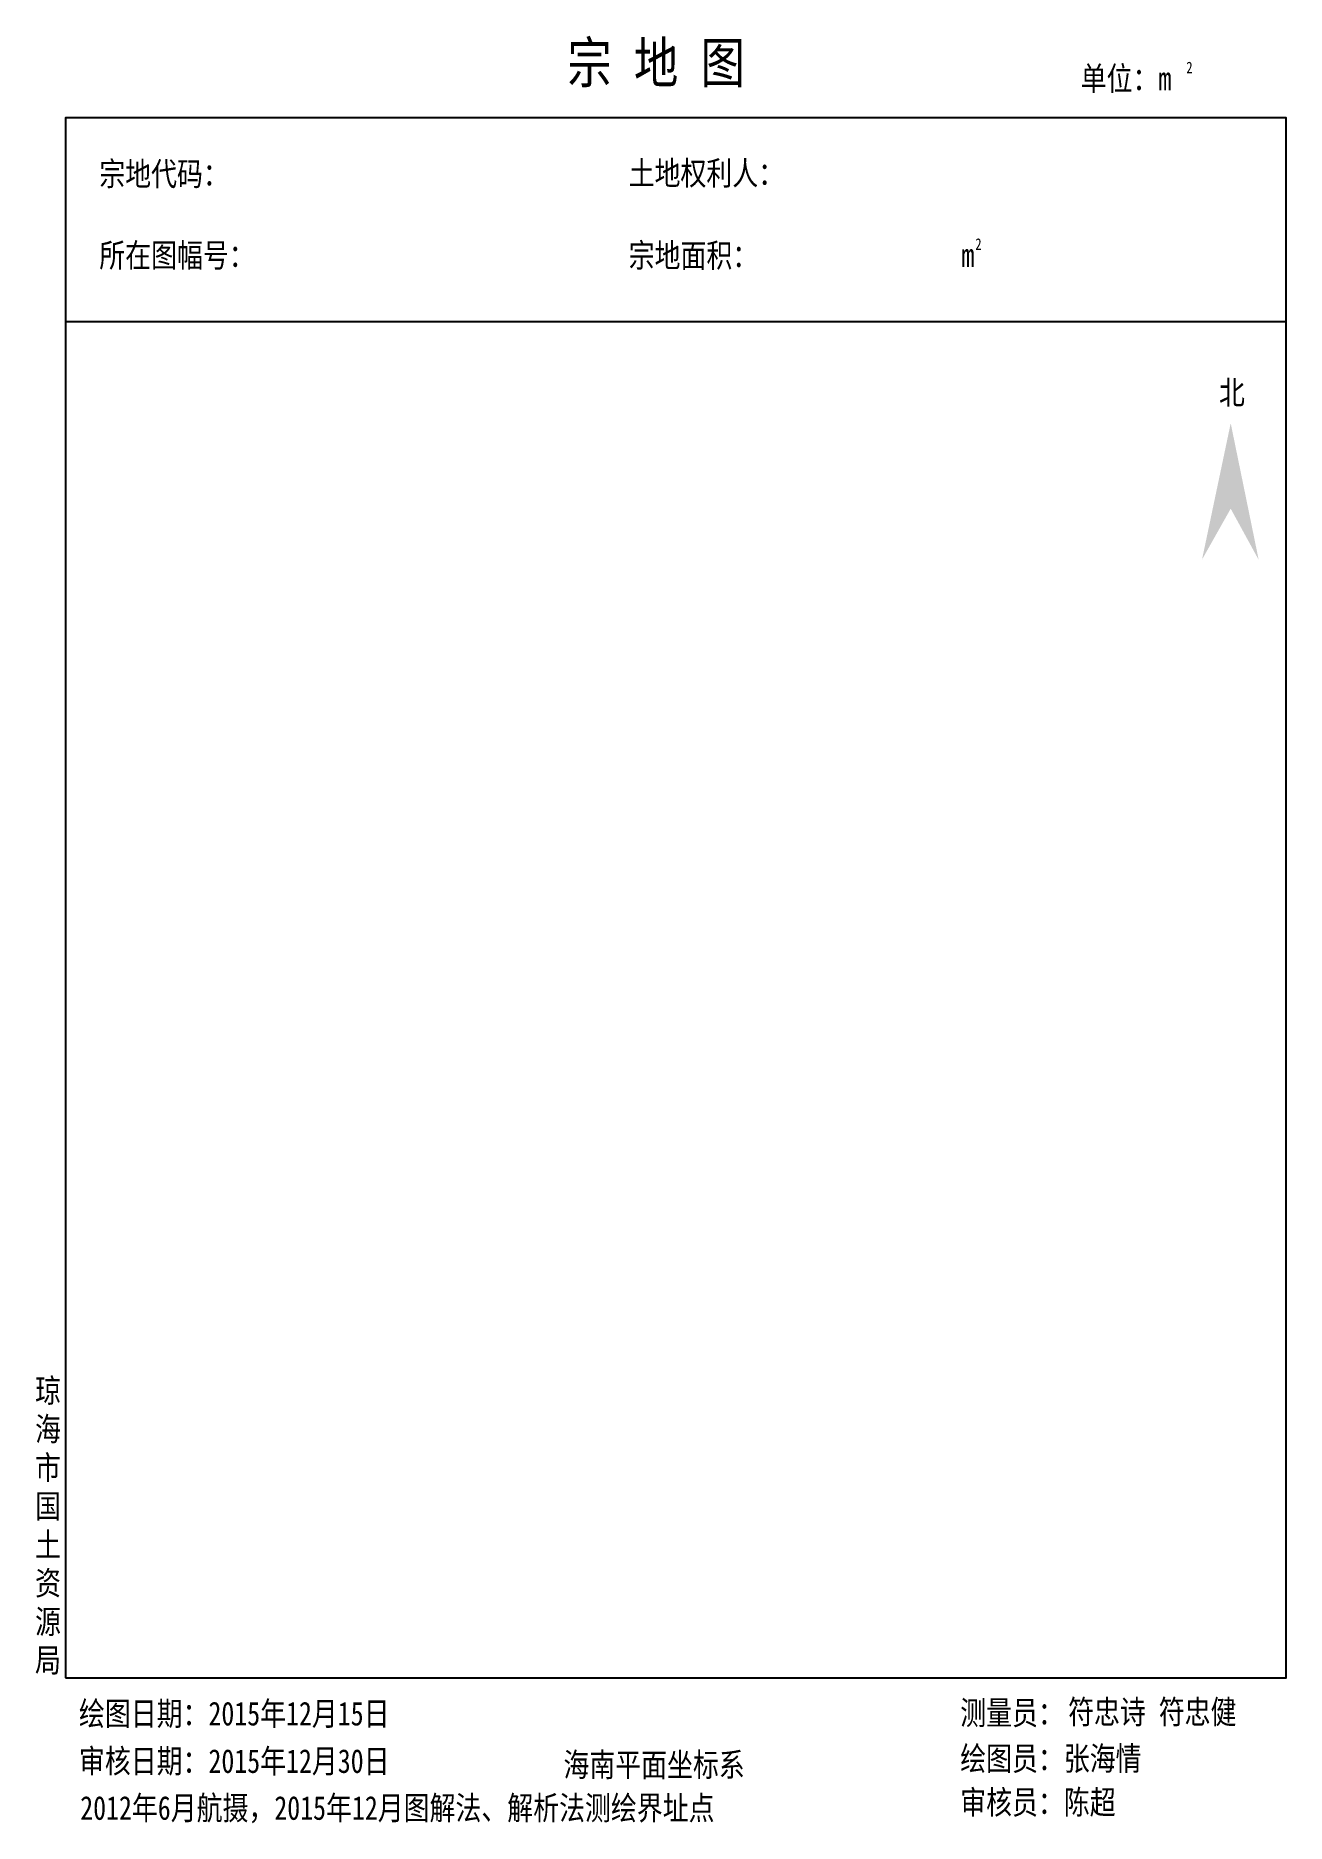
# Model space of a CAD drawing. Extents: x -4 to 180, y -21 to 242.
import ezdxf
from ezdxf.enums import TextEntityAlignment as Align

# ---------------------------------------------------------------- set-up
doc = ezdxf.new("R2010")
doc.units = 0
doc.header["$MEASUREMENT"] = 0
doc.linetypes.add('DASHED', pattern=[0.75, 0.5, -0.25])
doc.layers.add('TK', color=7, linetype='CONTINUOUS')
doc.layers.add('ZJ', color=7, linetype='CONTINUOUS')
doc.styles.add('宋体', font='', dxfattribs={"width": 0.8})
doc.styles.get('宋体').set_extended_font_data('SimSun')

msp = doc.modelspace()

# ---------------------------------------------------------------- linework, layer by layer
at = {"layer": 'TK', "linetype": 'Continuous'}
msp.add_line((0, 200), (180, 200), dxfattribs=at)
msp.add_lwpolyline([(0, 0), (180, 0), (180, 230), (0, 230)], close=True, dxfattribs=at)
at = {"layer": 'TK', "linetype": 'DASHED'}
for points in [[(171.81, 184.99), (167.58, 164.88), (171.81, 172.39)], [(171.81, 184.99), (171.81, 172.39), (175.94, 164.84)]]:
    msp.add_solid(points, dxfattribs=at)

# ---------------------------------------------------------------- texts
at = {"layer": 'TK', "linetype": 'DASHED', "style": '宋体', "width": 0.8}
for s, p in [('单位：m', (149.7, 234.07)), ('宗地代码：', (5, 220)), ('土地权利人：', (83.05, 220.11)), ('所在图幅号：', (5, 208)), ('宗地面积：', (83.05, 207.98)), ('m', (132.11, 208.03)), ('北', (170.08, 187.76)), ('绘图日期：2015年12月15日', (2, -7)), ('测量员：', (131.93, -6.88)), ('符忠诗 符忠健', (147.84, -6.75)), ('审核日期：2015年12月30日', (2, -14)), ('海南平面坐标系', (73.43, -14.54)), ('绘图员：张海情', (131.93, -13.62)), ('2012年6月航摄，2015年12月图解法、解析法测绘界址点', (2.19, -20.91)), ('审核员：陈超', (131.93, -20.07))]:
    msp.add_text(s, height=3.5, dxfattribs=at).set_placement(p)
for p in [(165.73, 237.44), (134.62, 211.4)]:
    msp.add_text('2', height=1.7, dxfattribs=at).set_placement(p, align=Align.MIDDLE)
at = {"layer": 'ZJ', "linetype": 'Continuous', "style": '宋体', "width": 0.8}
for s, height, p in [('宗 地 图', 6, (74.01, 235.14)), ('琼', 3.5, (-4.47, 40.62)), ('海', 3.5, (-4.47, 34.95)), ('市', 3.5, (-4.47, 29.27)), ('国', 3.5, (-4.47, 23.59)), ('土', 3.5, (-4.47, 17.91)), ('资', 3.5, (-4.47, 12.24)), ('源', 3.5, (-4.47, 6.56)), ('局', 3.5, (-4.47, 0.88))]:
    msp.add_text(s, height=height, dxfattribs=at).set_placement(p)

doc.saveas('drawing.dxf')
